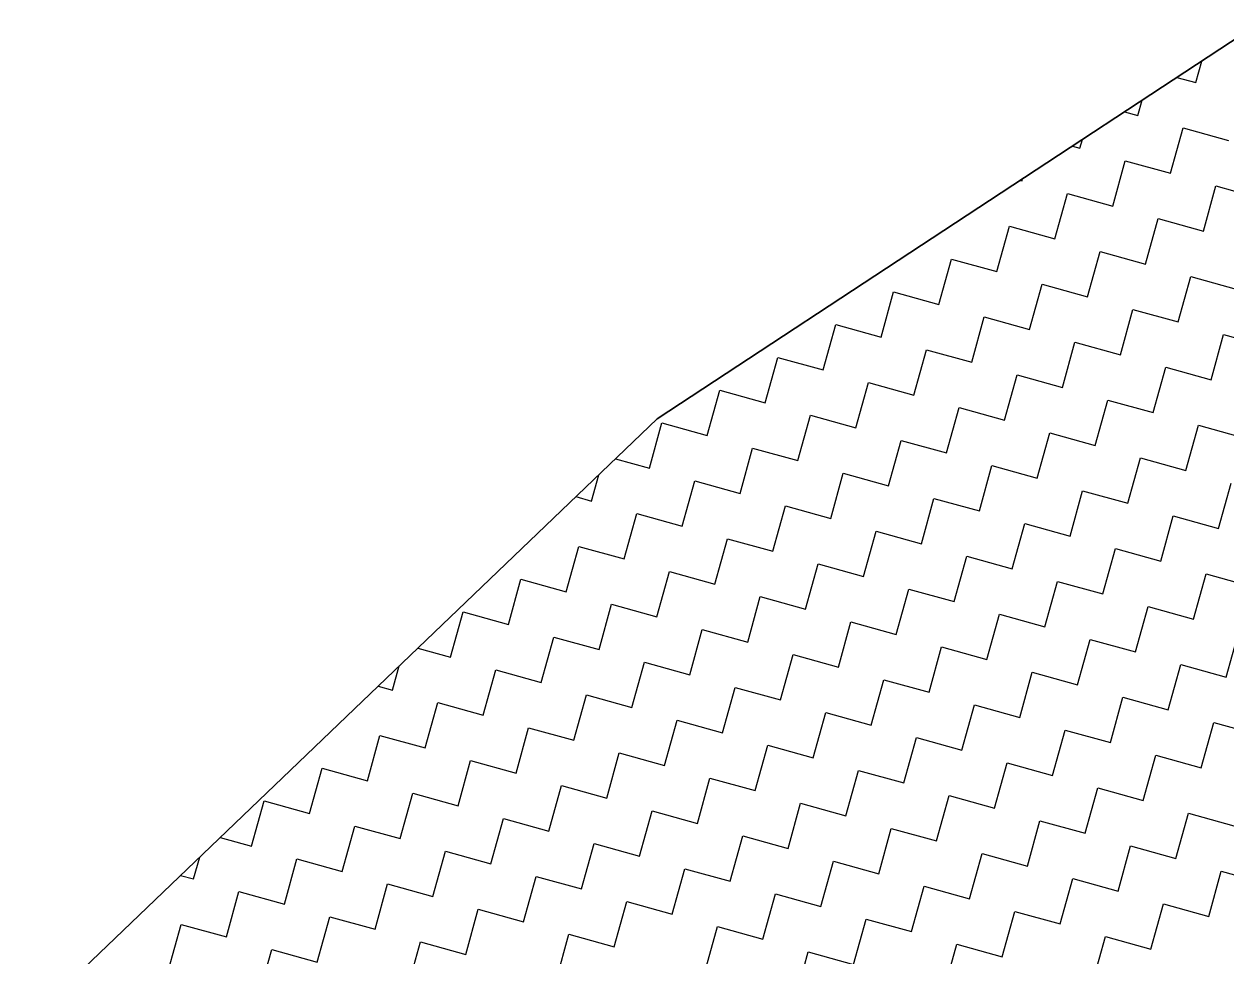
# Model space of a CAD drawing. Header units: metres. Extents: x 291974 to 293244, y 2020596 to 2023640.
# Drawn here: x 292471.5 to 292535.4, y 2022778.2 to 2022827.8 of the extents above; entities that cross this region are included whole.
import ezdxf

# ---------------------------------------------------------------- set-up
doc = ezdxf.new("R2010")
doc.units = ezdxf.units.M
doc.header["$MEASUREMENT"] = 0
doc.layers.add('POLY_HATCH', color=12, linetype='Continuous')
doc.layers.add('V_BOUND_LINE', color=7, linetype='Continuous')

msp = doc.modelspace()

# ---------------------------------------------------------------- linework, layer by layer
at = {"layer": 'POLY_HATCH'}
for p, q in [((292505.149, 2022806.786), (292537.101, 2022827.772)), ((292471.497, 2022774.546), (292505.149, 2022806.786))]:
    msp.add_line(p, q, dxfattribs=at)
at = {"layer": 'POLY_HATCH', "linetype": 'Continuous'}
for p, q in [((292533.789, 2022824.659), (292534.107, 2022825.805)), ((292532.786, 2022824.938), (292533.789, 2022824.659)), ((292530.71, 2022822.917), (292530.933, 2022823.721)), ((292530.007, 2022823.112), (292530.71, 2022822.917)), ((292532.452, 2022819.838), (292533.121, 2022822.249)), ((292533.121, 2022822.249), (292535.531, 2022821.58)), ((292527.631, 2022821.175), (292527.759, 2022821.636)), ((292527.228, 2022821.287), (292527.631, 2022821.175)), ((292529.373, 2022818.096), (292530.042, 2022820.507)), ((292530.042, 2022820.507), (292532.452, 2022819.838)), ((292524.552, 2022819.434), (292524.585, 2022819.551)), ((292524.449, 2022819.462), (292524.552, 2022819.434)), ((292534.194, 2022816.759), (292534.862, 2022819.17)), ((292534.862, 2022819.17), (292537.273, 2022818.501)), ((292526.294, 2022816.355), (292526.963, 2022818.765)), ((292526.963, 2022818.765), (292529.373, 2022818.096)), ((292523.215, 2022814.613), (292523.884, 2022817.023)), ((292523.884, 2022817.023), (292526.294, 2022816.355)), ((292531.115, 2022815.017), (292531.783, 2022817.428)), ((292531.783, 2022817.428), (292534.194, 2022816.759)), ((292520.136, 2022812.871), (292520.805, 2022815.281)), ((292520.805, 2022815.281), (292523.215, 2022814.613)), ((292528.036, 2022813.276), (292528.704, 2022815.686)), ((292528.704, 2022815.686), (292531.115, 2022815.017)), ((292524.957, 2022811.534), (292525.625, 2022813.944)), ((292525.625, 2022813.944), (292528.036, 2022813.276)), ((292532.857, 2022811.938), (292533.525, 2022814.349)), ((292533.525, 2022814.349), (292535.936, 2022813.68)), ((292517.057, 2022811.129), (292517.726, 2022813.539)), ((292517.726, 2022813.539), (292520.136, 2022812.871)), ((292529.778, 2022810.197), (292530.446, 2022812.607)), ((292530.446, 2022812.607), (292532.857, 2022811.938)), ((292521.878, 2022809.792), (292522.546, 2022812.202)), ((292522.546, 2022812.202), (292524.957, 2022811.534)), ((292513.978, 2022809.387), (292514.647, 2022811.797)), ((292514.647, 2022811.797), (292517.057, 2022811.129)), ((292534.599, 2022808.859), (292535.267, 2022811.27)), ((292535.267, 2022811.27), (292537.678, 2022810.601)), ((292526.699, 2022808.455), (292527.367, 2022810.865)), ((292527.367, 2022810.865), (292529.778, 2022810.197)), ((292510.899, 2022807.645), (292511.568, 2022810.055)), ((292511.568, 2022810.055), (292513.978, 2022809.387)), ((292518.799, 2022808.05), (292519.467, 2022810.46)), ((292519.467, 2022810.46), (292521.878, 2022809.792)), ((292531.52, 2022807.118), (292532.188, 2022809.528)), ((292532.188, 2022809.528), (292534.599, 2022808.859)), ((292515.72, 2022806.308), (292516.388, 2022808.718)), ((292516.388, 2022808.718), (292518.799, 2022808.05)), ((292523.62, 2022806.713), (292524.288, 2022809.123)), ((292524.288, 2022809.123), (292526.699, 2022808.455)), ((292507.82, 2022805.903), (292508.489, 2022808.313)), ((292508.489, 2022808.313), (292510.899, 2022807.645)), ((292528.441, 2022805.376), (292529.109, 2022807.786)), ((292529.109, 2022807.786), (292531.52, 2022807.118)), ((292512.641, 2022804.566), (292513.309, 2022806.976)), ((292513.309, 2022806.976), (292515.72, 2022806.308)), ((292520.541, 2022804.971), (292521.209, 2022807.381)), ((292521.209, 2022807.381), (292523.62, 2022806.713)), ((292504.741, 2022804.161), (292505.41, 2022806.572)), ((292505.41, 2022806.572), (292507.82, 2022805.903)), ((292533.262, 2022804.039), (292533.93, 2022806.449)), ((292533.93, 2022806.449), (292536.341, 2022805.78)), ((292517.462, 2022803.229), (292518.13, 2022805.639)), ((292518.13, 2022805.639), (292520.541, 2022804.971)), ((292525.362, 2022803.634), (292526.03, 2022806.044)), ((292526.03, 2022806.044), (292528.441, 2022805.376)), ((292509.562, 2022802.824), (292510.23, 2022805.234)), ((292510.23, 2022805.234), (292512.641, 2022804.566)), ((292502.932, 2022804.663), (292504.741, 2022804.161)), ((292522.283, 2022801.892), (292522.951, 2022804.302)), ((292522.951, 2022804.302), (292525.362, 2022803.634)), ((292530.183, 2022802.297), (292530.851, 2022804.707)), ((292530.851, 2022804.707), (292533.262, 2022804.039)), ((292501.662, 2022802.419), (292502.05, 2022803.817)), ((292514.383, 2022801.487), (292515.051, 2022803.897)), ((292515.051, 2022803.897), (292517.462, 2022803.229)), ((292506.483, 2022801.082), (292507.151, 2022803.493)), ((292507.151, 2022803.493), (292509.562, 2022802.824)), ((292527.104, 2022800.555), (292527.772, 2022802.965)), ((292527.772, 2022802.965), (292530.183, 2022802.297)), ((292535.004, 2022800.96), (292535.672, 2022803.37)), ((292500.831, 2022802.65), (292501.662, 2022802.419)), ((292519.204, 2022800.15), (292519.872, 2022802.56)), ((292519.872, 2022802.56), (292522.283, 2022801.892)), ((292503.404, 2022799.34), (292504.072, 2022801.751)), ((292504.072, 2022801.751), (292506.483, 2022801.082)), ((292511.304, 2022799.745), (292511.972, 2022802.155)), ((292511.972, 2022802.155), (292514.383, 2022801.487)), ((292524.025, 2022798.813), (292524.693, 2022801.223)), ((292524.693, 2022801.223), (292527.104, 2022800.555)), ((292531.925, 2022799.218), (292532.593, 2022801.628)), ((292532.593, 2022801.628), (292535.004, 2022800.96)), ((292508.225, 2022798.003), (292508.893, 2022800.414)), ((292508.893, 2022800.414), (292511.304, 2022799.745)), ((292516.125, 2022798.408), (292516.793, 2022800.818)), ((292516.793, 2022800.818), (292519.204, 2022800.15)), ((292500.325, 2022797.598), (292500.993, 2022800.009)), ((292500.993, 2022800.009), (292503.404, 2022799.34)), ((292528.846, 2022797.476), (292529.514, 2022799.886)), ((292529.514, 2022799.886), (292531.925, 2022799.218)), ((292520.946, 2022797.071), (292521.614, 2022799.481)), ((292521.614, 2022799.481), (292524.025, 2022798.813)), ((292505.146, 2022796.261), (292505.814, 2022798.672)), ((292505.814, 2022798.672), (292508.225, 2022798.003)), ((292513.046, 2022796.666), (292513.714, 2022799.076)), ((292513.714, 2022799.076), (292516.125, 2022798.408)), ((292533.666, 2022796.139), (292534.335, 2022798.549)), ((292534.335, 2022798.549), (292536.745, 2022797.881)), ((292497.246, 2022795.856), (292497.914, 2022798.267)), ((292497.914, 2022798.267), (292500.325, 2022797.598)), ((292525.767, 2022795.734), (292526.435, 2022798.144)), ((292526.435, 2022798.144), (292528.846, 2022797.476)), ((292509.967, 2022794.924), (292510.635, 2022797.335)), ((292510.635, 2022797.335), (292513.046, 2022796.666)), ((292517.867, 2022795.329), (292518.535, 2022797.739)), ((292518.535, 2022797.739), (292520.946, 2022797.071)), ((292502.067, 2022794.519), (292502.735, 2022796.93)), ((292502.735, 2022796.93), (292505.146, 2022796.261)), ((292530.587, 2022794.397), (292531.256, 2022796.807)), ((292531.256, 2022796.807), (292533.666, 2022796.139)), ((292494.167, 2022794.114), (292494.835, 2022796.525)), ((292494.835, 2022796.525), (292497.246, 2022795.856)), ((292514.788, 2022793.587), (292515.456, 2022795.997)), ((292515.456, 2022795.997), (292517.867, 2022795.329)), ((292522.688, 2022793.992), (292523.356, 2022796.402)), ((292523.356, 2022796.402), (292525.767, 2022795.734)), ((292506.888, 2022793.182), (292507.556, 2022795.593)), ((292507.556, 2022795.593), (292509.967, 2022794.924)), ((292535.408, 2022793.06), (292536.077, 2022795.47)), ((292498.988, 2022792.777), (292499.656, 2022795.188)), ((292499.656, 2022795.188), (292502.067, 2022794.519)), ((292519.609, 2022792.25), (292520.277, 2022794.66)), ((292520.277, 2022794.66), (292522.688, 2022793.992)), ((292527.508, 2022792.655), (292528.177, 2022795.065)), ((292528.177, 2022795.065), (292530.587, 2022794.397)), ((292492.426, 2022794.597), (292494.167, 2022794.114)), ((292511.709, 2022791.845), (292512.377, 2022794.256)), ((292512.377, 2022794.256), (292514.788, 2022793.587)), ((292491.088, 2022792.372), (292491.444, 2022793.656)), ((292495.909, 2022791.035), (292496.577, 2022793.446)), ((292496.577, 2022793.446), (292498.988, 2022792.777)), ((292503.809, 2022791.44), (292504.477, 2022793.851)), ((292504.477, 2022793.851), (292506.888, 2022793.182)), ((292532.329, 2022791.318), (292532.998, 2022793.728)), ((292532.998, 2022793.728), (292535.408, 2022793.06)), ((292516.53, 2022790.508), (292517.198, 2022792.918)), ((292517.198, 2022792.918), (292519.609, 2022792.25)), ((292524.429, 2022790.913), (292525.098, 2022793.323)), ((292525.098, 2022793.323), (292527.508, 2022792.655)), ((292490.325, 2022792.584), (292491.088, 2022792.372)), ((292500.73, 2022789.698), (292501.398, 2022792.109)), ((292501.398, 2022792.109), (292503.809, 2022791.44)), ((292508.63, 2022790.103), (292509.298, 2022792.514)), ((292509.298, 2022792.514), (292511.709, 2022791.845)), ((292492.83, 2022789.293), (292493.498, 2022791.704)), ((292493.498, 2022791.704), (292495.909, 2022791.035)), ((292521.35, 2022789.171), (292522.019, 2022791.581)), ((292522.019, 2022791.581), (292524.429, 2022790.913)), ((292529.25, 2022789.576), (292529.919, 2022791.986)), ((292529.919, 2022791.986), (292532.329, 2022791.318)), ((292505.551, 2022788.361), (292506.219, 2022790.772)), ((292506.219, 2022790.772), (292508.63, 2022790.103)), ((292513.451, 2022788.766), (292514.119, 2022791.177)), ((292514.119, 2022791.177), (292516.53, 2022790.508)), ((292497.651, 2022787.956), (292498.319, 2022790.367)), ((292498.319, 2022790.367), (292500.73, 2022789.698)), ((292526.171, 2022787.834), (292526.84, 2022790.244)), ((292526.84, 2022790.244), (292529.25, 2022789.576)), ((292534.071, 2022788.239), (292534.74, 2022790.649)), ((292534.74, 2022790.649), (292537.15, 2022789.981)), ((292489.751, 2022787.552), (292490.419, 2022789.962)), ((292490.419, 2022789.962), (292492.83, 2022789.293)), ((292518.271, 2022787.429), (292518.94, 2022789.839)), ((292518.94, 2022789.839), (292521.35, 2022789.171)), ((292502.472, 2022786.619), (292503.14, 2022789.03)), ((292503.14, 2022789.03), (292505.551, 2022788.361)), ((292510.372, 2022787.024), (292511.04, 2022789.435)), ((292511.04, 2022789.435), (292513.451, 2022788.766)), ((292530.992, 2022786.497), (292531.661, 2022788.907)), ((292531.661, 2022788.907), (292534.071, 2022788.239)), ((292486.672, 2022785.81), (292487.34, 2022788.22)), ((292487.34, 2022788.22), (292489.751, 2022787.552)), ((292494.572, 2022786.214), (292495.24, 2022788.625)), ((292495.24, 2022788.625), (292497.651, 2022787.956)), ((292523.092, 2022786.092), (292523.761, 2022788.502)), ((292523.761, 2022788.502), (292526.171, 2022787.834)), ((292507.293, 2022785.282), (292507.961, 2022787.693)), ((292507.961, 2022787.693), (292510.372, 2022787.024)), ((292515.192, 2022785.687), (292515.861, 2022788.098)), ((292515.861, 2022788.098), (292518.271, 2022787.429)), ((292499.393, 2022784.877), (292500.061, 2022787.288)), ((292500.061, 2022787.288), (292502.472, 2022786.619)), ((292527.913, 2022784.755), (292528.582, 2022787.165)), ((292528.582, 2022787.165), (292530.992, 2022786.497)), ((292483.593, 2022784.068), (292484.261, 2022786.478)), ((292484.261, 2022786.478), (292486.672, 2022785.81)), ((292491.493, 2022784.473), (292492.161, 2022786.883)), ((292492.161, 2022786.883), (292494.572, 2022786.214)), ((292512.113, 2022783.945), (292512.782, 2022786.356)), ((292512.782, 2022786.356), (292515.192, 2022785.687)), ((292520.013, 2022784.35), (292520.682, 2022786.76)), ((292520.682, 2022786.76), (292523.092, 2022786.092)), ((292504.214, 2022783.54), (292504.882, 2022785.951)), ((292504.882, 2022785.951), (292507.293, 2022785.282)), ((292532.734, 2022783.418), (292533.403, 2022785.828)), ((292533.403, 2022785.828), (292535.813, 2022785.16)), ((292488.414, 2022782.731), (292489.082, 2022785.141)), ((292489.082, 2022785.141), (292491.493, 2022784.473)), ((292496.314, 2022783.135), (292496.982, 2022785.546)), ((292496.982, 2022785.546), (292499.393, 2022784.877)), ((292516.934, 2022782.608), (292517.603, 2022785.019)), ((292517.603, 2022785.019), (292520.013, 2022784.35)), ((292524.834, 2022783.013), (292525.503, 2022785.423)), ((292525.503, 2022785.423), (292527.913, 2022784.755)), ((292481.92, 2022784.532), (292483.593, 2022784.068)), ((292509.034, 2022782.203), (292509.703, 2022784.614)), ((292509.703, 2022784.614), (292512.113, 2022783.945)), ((292493.235, 2022781.394), (292493.903, 2022783.804)), ((292493.903, 2022783.804), (292496.314, 2022783.135)), ((292501.135, 2022781.798), (292501.803, 2022784.209)), ((292501.803, 2022784.209), (292504.214, 2022783.54)), ((292529.655, 2022781.676), (292530.324, 2022784.086)), ((292530.324, 2022784.086), (292532.734, 2022783.418)), ((292480.514, 2022782.326), (292480.838, 2022783.495)), ((292485.335, 2022780.989), (292486.003, 2022783.399)), ((292486.003, 2022783.399), (292488.414, 2022782.731)), ((292513.855, 2022780.866), (292514.524, 2022783.277)), ((292514.524, 2022783.277), (292516.934, 2022782.608)), ((292521.755, 2022781.271), (292522.424, 2022783.681)), ((292522.424, 2022783.681), (292524.834, 2022783.013)), ((292479.819, 2022782.519), (292480.514, 2022782.326)), ((292498.056, 2022780.056), (292498.724, 2022782.467)), ((292498.724, 2022782.467), (292501.135, 2022781.798)), ((292505.955, 2022780.461), (292506.624, 2022782.872)), ((292506.624, 2022782.872), (292509.034, 2022782.203)), ((292534.476, 2022780.339), (292535.145, 2022782.749)), ((292535.145, 2022782.749), (292537.555, 2022782.081)), ((292490.156, 2022779.652), (292490.824, 2022782.062)), ((292490.824, 2022782.062), (292493.235, 2022781.394)), ((292518.676, 2022779.529), (292519.345, 2022781.94)), ((292519.345, 2022781.94), (292521.755, 2022781.271)), ((292526.576, 2022779.934), (292527.245, 2022782.344)), ((292527.245, 2022782.344), (292529.655, 2022781.676)), ((292482.256, 2022779.247), (292482.924, 2022781.657)), ((292482.924, 2022781.657), (292485.335, 2022780.989)), ((292510.776, 2022779.124), (292511.445, 2022781.535)), ((292511.445, 2022781.535), (292513.855, 2022780.866)), ((292494.977, 2022778.315), (292495.645, 2022780.725)), ((292495.645, 2022780.725), (292498.056, 2022780.056)), ((292502.876, 2022778.719), (292503.545, 2022781.13)), ((292503.545, 2022781.13), (292505.955, 2022780.461)), ((292523.497, 2022778.192), (292524.166, 2022780.602)), ((292524.166, 2022780.602), (292526.576, 2022779.934)), ((292531.397, 2022778.597), (292532.066, 2022781.007)), ((292532.066, 2022781.007), (292534.476, 2022780.339)), ((292479.177, 2022777.505), (292479.845, 2022779.915)), ((292479.845, 2022779.915), (292482.256, 2022779.247)), ((292487.077, 2022777.91), (292487.745, 2022780.32)), ((292487.745, 2022780.32), (292490.156, 2022779.652)), ((292515.597, 2022777.787), (292516.266, 2022780.198)), ((292516.266, 2022780.198), (292518.676, 2022779.529)), ((292499.797, 2022776.977), (292500.466, 2022779.388)), ((292500.466, 2022779.388), (292502.876, 2022778.719)), ((292507.697, 2022777.382), (292508.366, 2022779.793)), ((292508.366, 2022779.793), (292510.776, 2022779.124)), ((292528.318, 2022776.855), (292528.987, 2022779.265)), ((292528.987, 2022779.265), (292531.397, 2022778.597)), ((292491.898, 2022776.573), (292492.566, 2022778.983)), ((292492.566, 2022778.983), (292494.977, 2022778.315)), ((292520.418, 2022776.45), (292521.087, 2022778.861)), ((292521.087, 2022778.861), (292523.497, 2022778.192)), ((292483.998, 2022776.168), (292484.666, 2022778.578)), ((292484.666, 2022778.578), (292487.077, 2022777.91)), ((292512.518, 2022776.045), (292513.187, 2022778.456)), ((292513.187, 2022778.456), (292515.597, 2022777.787))]:
    msp.add_line(p, q, dxfattribs=at)
at = {"layer": 'V_BOUND_LINE'}
for p, q in [((292537.101, 2022827.772), (292505.149, 2022806.786)), ((292505.149, 2022806.786), (292471.497, 2022774.546))]:
    msp.add_line(p, q, dxfattribs=at)

doc.saveas('drawing.dxf')
